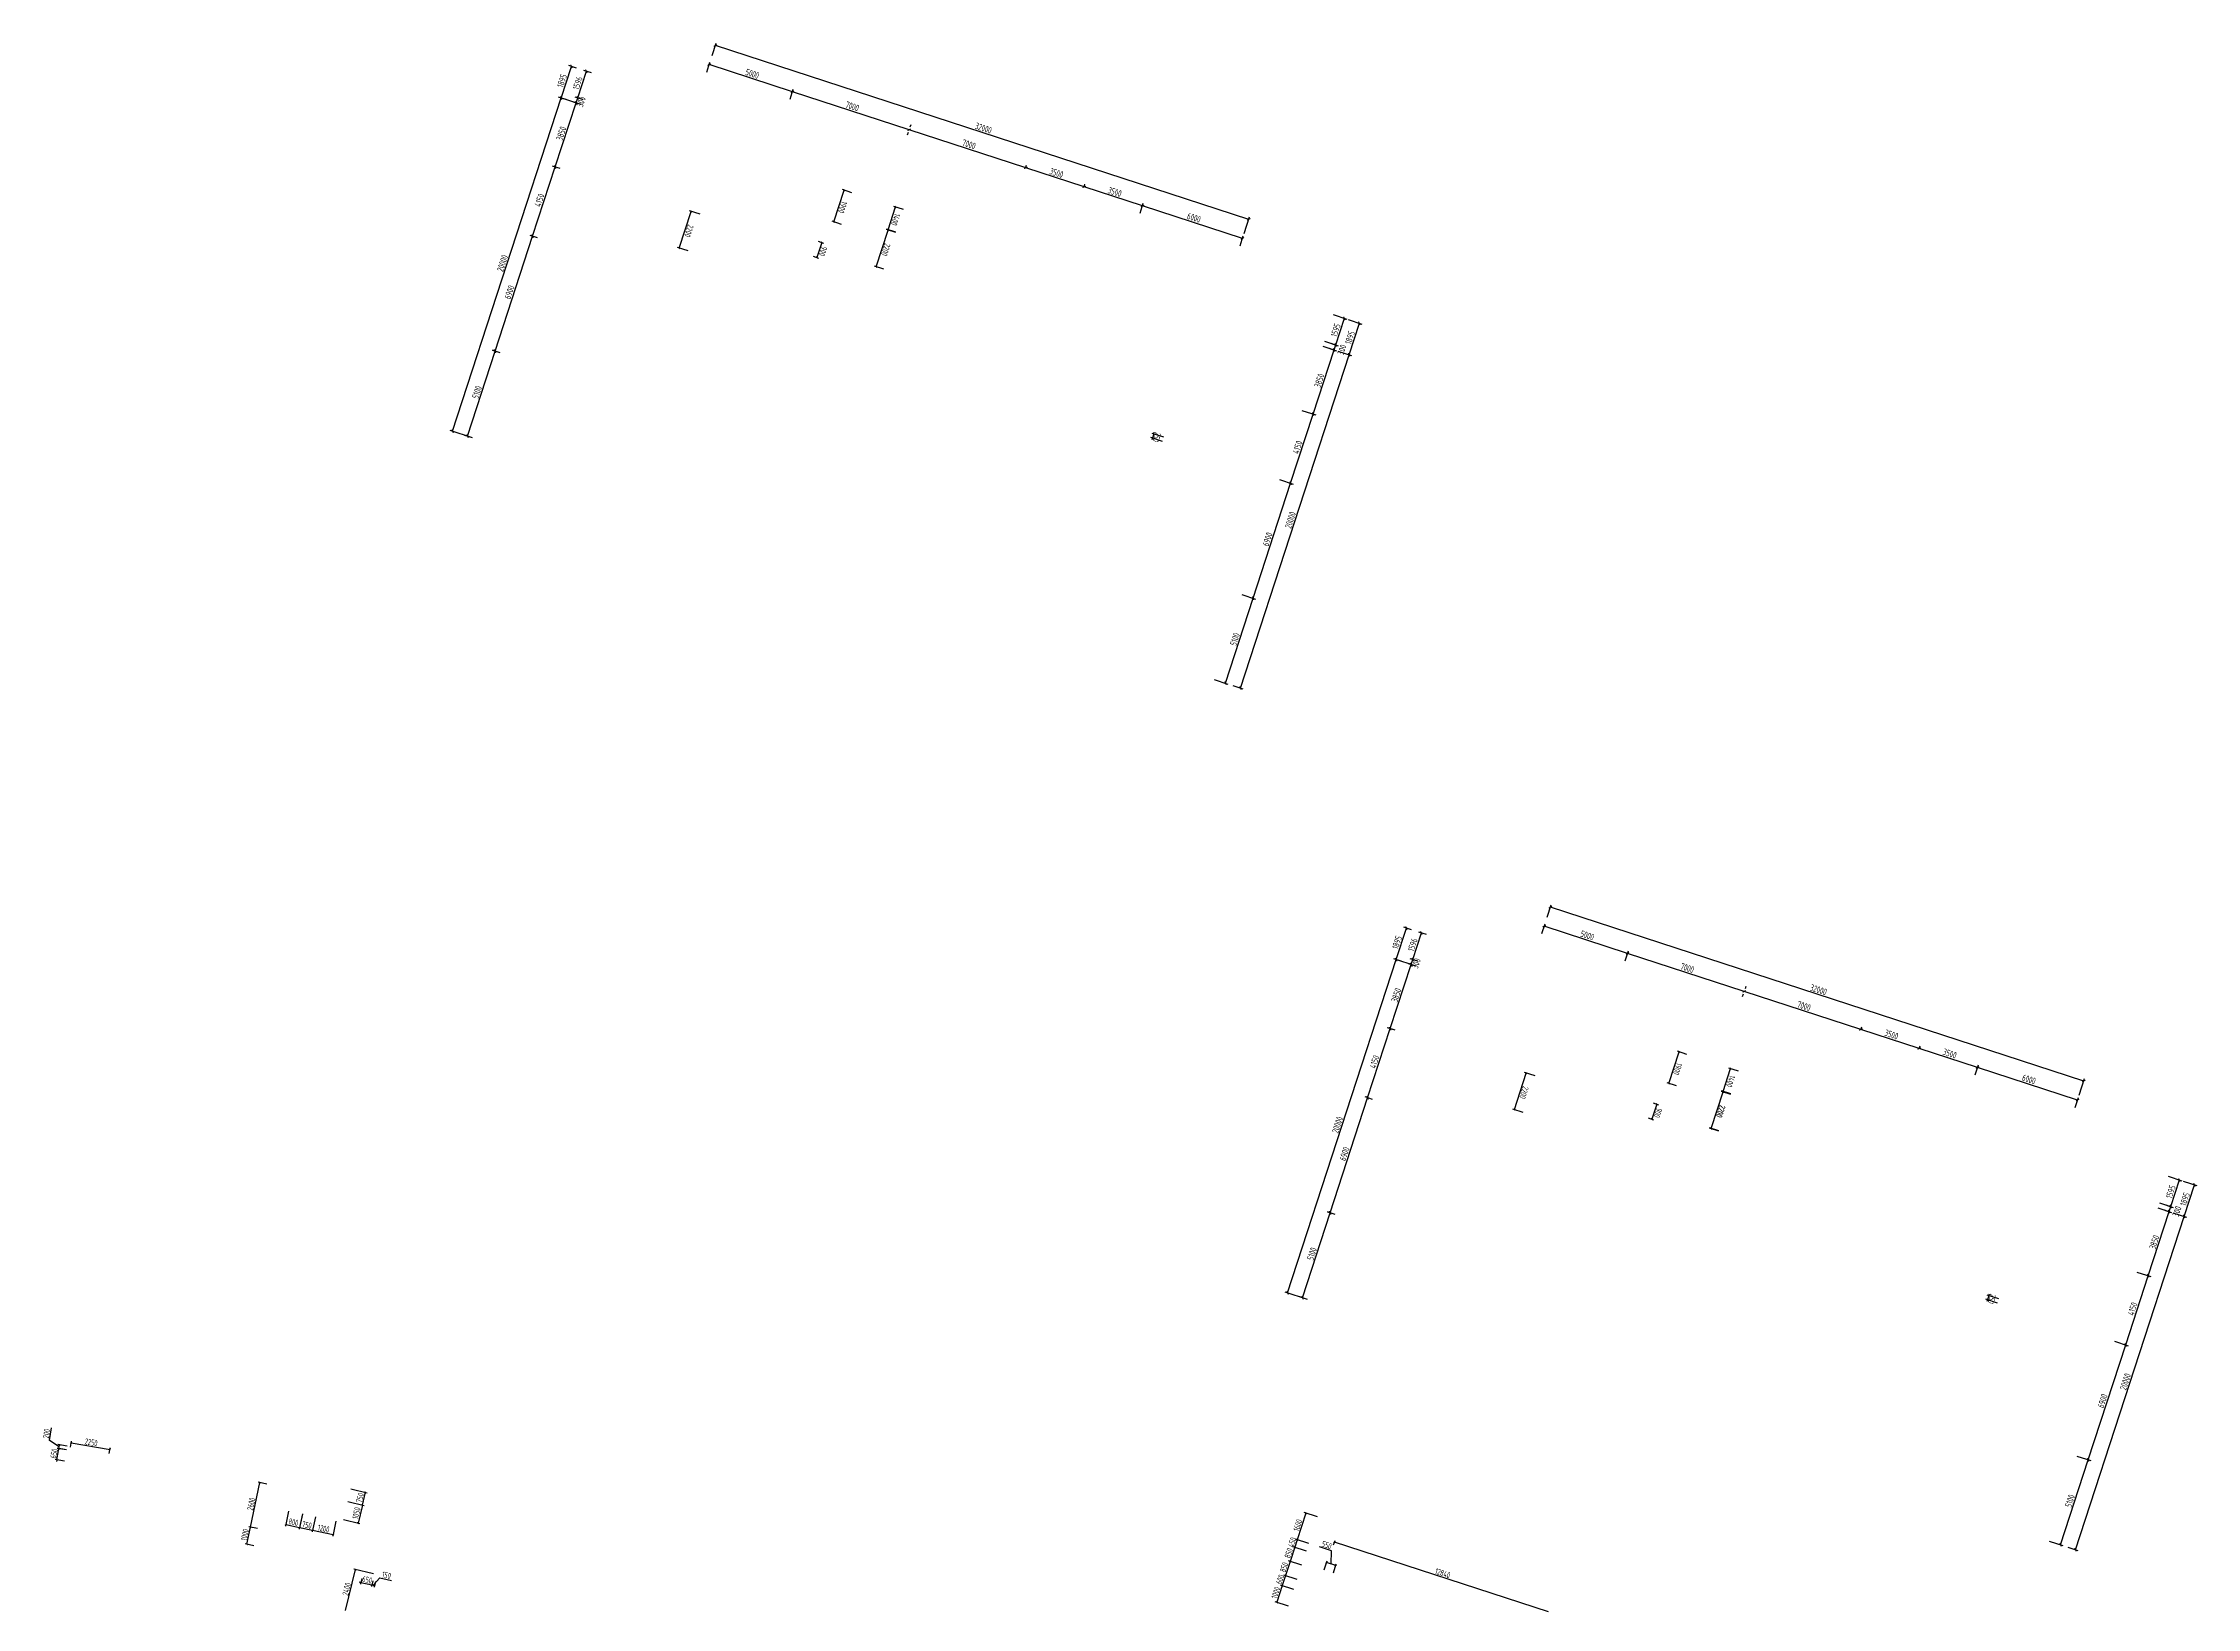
# Model space of a CAD drawing. Header units: millimetres. Extents: x 11639278 to 23698211, y -13072636 to -5537337.
# Drawn here: x 23575347 to 23698211, y -12697508 to -12608227 of the extents above; entities that cross this region are included whole.
import ezdxf

# ---------------------------------------------------------------- set-up
doc = ezdxf.new("R2010")
doc.units = ezdxf.units.MM
doc.header["$LTSCALE"] = 10
doc.layers.add('A2-RI-F1$0$$1$A-DIMS-100', color=1, linetype='Continuous')
doc.layers.add('A2-RI-F1$0$A-DIMS-100', color=1, linetype='Continuous')
doc.styles.add('A2-RI-F1$0$$1$XD2008', font='hzs.shx', dxfattribs={"width": 0.7, "bigfont": 'hztxt.shx'})
doc.styles.add('A2-RI-F1$0$XD2008', font='hzs.shx', dxfattribs={"width": 0.7, "bigfont": 'hztxt.shx'})

# ---------------------------------------------------------------- blocks, each defined once
blk = doc.blocks.new('A2-RI-F1$0$_ArchTick')
at = {"color": 0, "linetype": 'ByBlock', "const_width": 0.4}
blk.add_lwpolyline([(-0.5, -0.5), (0.5, 0.5)], dxfattribs=at)
blk = doc.blocks.new('A2-RI-F1$0$$0$_ArchTick')
at = {"color": 0, "linetype": 'ByBlock', "const_width": 0.4}
blk.add_lwpolyline([(-0.5, -0.5), (0.5, 0.5)], dxfattribs=at)
blk = doc.blocks.new('A2-RI-F1$0$$AUDIT_BAD_BLOCK_RECORD5')
at = {"layer": 'A2-RI-F1$0$$1$A-DIMS-100', "color": 0, "lineweight": -2, "transparency": 16777216}
for p, q in [((11773477, -6308503), (11773601, -6307784)), ((11774033, -6308859), (11773477, -6308503)), ((11773902, -6309601), (11774018, -6308962)), ((11774447, -6309041), (11773916, -6308950)), ((11774447, -6309039), (11773920, -6308944)), ((11774484, -6308825), (11773953, -6308734)), ((11774014, -6308967), (11774051, -6308751)), ((11774018, -6308962), (11774036, -6308863)), ((11774677, -6308878), (11774733, -6308540)), ((11774716, -6308639), (11776936, -6309008)), ((11776896, -6309247), (11776953, -6308909)), ((11774331, -6309679), (11773804, -6309583)), ((11773902, -6309601), (11773885, -6309700)), ((11784948, -6313438), (11785482, -6310899)), ((11785881, -6310983), (11785384, -6310878)), ((11790670, -6311254), (11791604, -6311480)), ((11791331, -6312185), (11791507, -6311456)), ((11787127, -6312523), (11786944, -6313393)), ((11787909, -6312693), (11787726, -6313562)), ((11787910, -6312687), (11787727, -6313557)), ((11790494, -6311984), (11791428, -6312209)), ((11790494, -6311984), (11791428, -6312209)), ((11791331, -6312185), (11791085, -6313207)), ((11845154, -6312643), (11844658, -6314164)), ((11845820, -6312860), (11845059, -6312612)), ((11784748, -6314417), (11784954, -6313439)), ((11785347, -6313522), (11784850, -6313417)), ((11785345, -6313521), (11784856, -6313418)), ((11786965, -6313295), (11787748, -6313459)), ((11787747, -6313464), (11788491, -6313620)), ((11788653, -6312849), (11788471, -6313718)), ((11788653, -6312849), (11788471, -6313718)), ((11788491, -6313620), (11789659, -6313865)), ((11789821, -6313094), (11789639, -6313963)), ((11790248, -6313005), (11791182, -6313230)), ((11785138, -6314500), (11784650, -6314397)), ((11844519, -6314592), (11844255, -6315400)), ((11845184, -6314809), (11844424, -6314561)), ((11845184, -6314809), (11844424, -6314561)), ((11844519, -6314592), (11844488, -6314687)), ((11844658, -6314164), (11844519, -6314592)), ((11845324, -6314381), (11844563, -6314133)), ((11845324, -6314381), (11844563, -6314133)), ((11844658, -6314164), (11844689, -6314069)), ((11846618, -6314792), (11845924, -6314565)), ((11846596, -6315551), (11846618, -6314792)), ((11846734, -6314449), (11846816, -6314198)), ((11858993, -6318272), (11846785, -6314293)), ((11790374, -6318192), (11790936, -6315858)), ((11791969, -6316107), (11790839, -6315835)), ((11791292, -6316371), (11791220, -6316695)), ((11791949, -6316753), (11792325, -6316335)), ((11792325, -6316335), (11792992, -6316483)), ((11843992, -6316209), (11843806, -6316779)), ((11844658, -6316426), (11843897, -6316178)), ((11844658, -6316426), (11843897, -6316178)), ((11844255, -6315400), (11843992, -6316209)), ((11843992, -6316209), (11844023, -6316114)), ((11844921, -6315617), (11844160, -6315369)), ((11844921, -6315617), (11844160, -6315369)), ((11846200, -6315877), (11846365, -6315371)), ((11846857, -6315636), (11846334, -6315466)), ((11846723, -6316047), (11846888, -6315541)), ((11791242, -6316597), (11791144, -6316575)), ((11791242, -6316597), (11791874, -6316737)), ((11791924, -6316511), (11791853, -6316835)), ((11791924, -6316511), (11791853, -6316835)), ((11791874, -6316737), (11791972, -6316758)), ((11791874, -6316737), (11792023, -6316770)), ((11792073, -6316544), (11792002, -6316868)), ((11843806, -6316779), (11843496, -6317730)), ((11844472, -6316996), (11843711, -6316748)), ((11844472, -6316996), (11843711, -6316748)), ((11843806, -6316779), (11843775, -6316874)), ((11844162, -6317947), (11843401, -6317699))]:
    blk.add_line(p, q, dxfattribs=at)
at = {"layer": 'A2-RI-F1$0$A-DIMS-100', "color": 0, "lineweight": -2, "ltscale": 3, "transparency": 16777216}
for p, q in [((11811282, -6229485), (11811514, -6228772)), ((11841892, -6238831), (11811468, -6228914)), ((11802671, -6231906), (11803259, -6230104)), ((11803545, -6230197), (11803117, -6230058)), ((11803615, -6231897), (11804110, -6230380)), ((11804395, -6230474), (11803967, -6230334)), ((11810976, -6230424), (11811161, -6229856)), ((11815868, -6231548), (11811114, -6229999)), ((11815730, -6231973), (11815915, -6231405)), ((11815730, -6231973), (11815915, -6231405)), ((11822524, -6233717), (11815868, -6231548)), ((11796477, -6250922), (11802672, -6231905)), ((11802328, -6235842), (11803522, -6232182)), ((11803808, -6232275), (11802529, -6231859)), ((11802955, -6231998), (11802529, -6231859)), ((11803808, -6232275), (11803380, -6232136)), ((11803805, -6232275), (11803380, -6232136)), ((11803900, -6231991), (11803472, -6231851)), ((11803900, -6231991), (11803473, -6231851)), ((11803522, -6232183), (11803615, -6231897)), ((11822431, -6234003), (11822477, -6233860)), ((11829179, -6235887), (11822524, -6233717)), ((11822617, -6233432), (11822570, -6233575)), ((11801040, -6239787), (11802328, -6235842)), ((11802613, -6235935), (11802185, -6235796)), ((11802613, -6235935), (11802186, -6235796)), ((11832507, -6236971), (11829179, -6235887)), ((11829187, -6235861), (11829225, -6235744)), ((11829187, -6235861), (11829225, -6235744)), ((11832506, -6236972), (11832553, -6236829)), ((11832506, -6236972), (11832553, -6236829)), ((11835834, -6238056), (11832507, -6236971)), ((11835696, -6238481), (11835881, -6237913)), ((11835696, -6238481), (11835881, -6237913)), ((11841539, -6239915), (11835834, -6238056)), ((11841632, -6239630), (11841939, -6238688)), ((11798900, -6246347), (11801041, -6239788)), ((11801326, -6239881), (11800898, -6239741)), ((11801326, -6239881), (11800898, -6239741)), ((11841400, -6240340), (11841585, -6239773)), ((11846708, -6244265), (11847494, -6244521)), ((11846857, -6245991), (11847352, -6244475)), ((11847563, -6244544), (11848349, -6244800)), ((11847619, -6246555), (11848207, -6244754)), ((11797328, -6251199), (11798910, -6246350)), ((11799186, -6246440), (11798758, -6246301)), ((11799188, -6246441), (11798767, -6246304)), ((11845571, -6249937), (11846764, -6246277)), ((11846121, -6246067), (11846907, -6246323)), ((11846214, -6245782), (11847000, -6246038)), ((11846476, -6246183), (11846907, -6246323)), ((11846569, -6245898), (11847000, -6246038)), ((11846764, -6246277), (11846857, -6245991)), ((11846976, -6246346), (11847762, -6246602)), ((11841421, -6265571), (11847619, -6246555)), ((11847331, -6246462), (11847762, -6246602)), ((11844285, -6253883), (11845571, -6249937)), ((11844928, -6249727), (11845714, -6249984)), ((11844928, -6249728), (11845714, -6249984)), ((11797613, -6251292), (11796334, -6250875)), ((11797613, -6251292), (11797185, -6251152)), ((11843642, -6253673), (11844428, -6253929)), ((11843642, -6253673), (11844428, -6253929)), ((11842147, -6260443), (11844285, -6253883)), ((11840566, -6265292), (11842147, -6260443)), ((11841503, -6260233), (11842289, -6260490)), ((11841503, -6260234), (11842289, -6260490)), ((11839923, -6265082), (11840709, -6265339)), ((11840994, -6265432), (11841564, -6265617)), ((11858915, -6278644), (11859147, -6277931)), ((11858915, -6278644), (11859147, -6277931)), ((11858915, -6278644), (11859147, -6277931)), ((11889526, -6287990), (11859101, -6278074)), ((11889526, -6287990), (11859101, -6278074)), ((11889526, -6287990), (11859101, -6278074)), ((11850305, -6281065), (11850892, -6279264)), ((11850305, -6281065), (11850892, -6279264)), ((11850305, -6281065), (11850892, -6279264)), ((11851178, -6279357), (11850750, -6279217)), ((11851178, -6279357), (11850750, -6279217)), ((11851178, -6279357), (11850750, -6279217)), ((11851248, -6281057), (11851743, -6279540)), ((11851248, -6281057), (11851743, -6279540)), ((11851248, -6281057), (11851743, -6279540)), ((11852028, -6279633), (11851600, -6279493)), ((11852028, -6279633), (11851600, -6279493)), ((11852028, -6279633), (11851600, -6279493)), ((11858609, -6279583), (11858794, -6279015)), ((11858609, -6279583), (11858794, -6279015)), ((11858609, -6279583), (11858794, -6279015)), ((11863501, -6280707), (11858748, -6279158)), ((11863501, -6280707), (11858748, -6279158)), ((11863501, -6280707), (11858748, -6279158)), ((11863363, -6281132), (11863548, -6280565)), ((11863363, -6281132), (11863548, -6280565)), ((11863363, -6281132), (11863548, -6280565)), ((11863363, -6281132), (11863548, -6280565)), ((11863363, -6281132), (11863548, -6280565)), ((11863363, -6281132), (11863548, -6280565)), ((11870157, -6282877), (11863501, -6280707)), ((11870157, -6282877), (11863501, -6280707)), ((11870157, -6282877), (11863501, -6280707)), ((11844110, -6300081), (11850305, -6281065)), ((11844110, -6300081), (11850305, -6281065)), ((11844110, -6300081), (11850305, -6281065)), ((11849961, -6285002), (11851156, -6281341)), ((11849961, -6285002), (11851156, -6281341)), ((11849961, -6285002), (11851156, -6281341)), ((11851441, -6281435), (11850162, -6281018)), ((11851441, -6281435), (11850162, -6281018)), ((11851441, -6281435), (11850162, -6281018)), ((11850589, -6281158), (11850162, -6281019)), ((11850589, -6281158), (11850162, -6281019)), ((11850589, -6281158), (11850162, -6281019)), ((11851441, -6281435), (11851013, -6281295)), ((11851439, -6281434), (11851013, -6281295)), ((11851441, -6281435), (11851013, -6281295)), ((11851439, -6281434), (11851013, -6281295)), ((11851441, -6281435), (11851013, -6281295)), ((11851439, -6281434), (11851013, -6281295)), ((11851534, -6281150), (11851105, -6281010)), ((11851534, -6281150), (11851105, -6281010)), ((11851534, -6281150), (11851105, -6281010)), ((11851534, -6281150), (11851106, -6281010)), ((11851534, -6281150), (11851106, -6281010)), ((11851534, -6281150), (11851106, -6281010)), ((11851155, -6281342), (11851248, -6281057)), ((11851155, -6281342), (11851248, -6281057)), ((11851155, -6281342), (11851248, -6281057)), ((11870064, -6283162), (11870110, -6283019)), ((11870064, -6283162), (11870110, -6283019)), ((11870064, -6283162), (11870110, -6283019)), ((11876812, -6285046), (11870157, -6282877)), ((11876812, -6285046), (11870157, -6282877)), ((11876812, -6285046), (11870157, -6282877)), ((11870250, -6282591), (11870203, -6282734)), ((11870250, -6282591), (11870203, -6282734)), ((11870250, -6282591), (11870203, -6282734)), ((11848673, -6288947), (11849961, -6285001)), ((11848673, -6288947), (11849961, -6285001)), ((11848673, -6288947), (11849961, -6285001)), ((11850246, -6285094), (11849818, -6284955)), ((11850246, -6285094), (11849818, -6284955)), ((11850246, -6285094), (11849818, -6284955)), ((11850246, -6285094), (11849819, -6284955)), ((11850246, -6285094), (11849819, -6284955)), ((11850246, -6285094), (11849819, -6284955)), ((11880140, -6286130), (11876812, -6285046)), ((11880140, -6286130), (11876812, -6285046)), ((11880140, -6286130), (11876812, -6285046)), ((11876821, -6285020), (11876859, -6284903)), ((11876821, -6285020), (11876859, -6284903)), ((11876821, -6285020), (11876859, -6284903)), ((11876821, -6285020), (11876859, -6284903)), ((11876821, -6285020), (11876859, -6284903)), ((11876821, -6285020), (11876859, -6284903)), ((11880140, -6286132), (11880186, -6285988)), ((11880140, -6286132), (11880186, -6285988)), ((11880140, -6286132), (11880186, -6285988)), ((11880140, -6286132), (11880186, -6285988)), ((11880140, -6286132), (11880186, -6285988)), ((11880140, -6286132), (11880186, -6285988)), ((11883468, -6287215), (11880140, -6286130)), ((11883468, -6287215), (11880140, -6286130)), ((11883468, -6287215), (11880140, -6286130)), ((11883329, -6287640), (11883514, -6287073)), ((11883329, -6287640), (11883514, -6287073)), ((11883329, -6287640), (11883514, -6287073)), ((11883329, -6287640), (11883514, -6287073)), ((11883329, -6287640), (11883514, -6287073)), ((11883329, -6287640), (11883514, -6287073)), ((11889172, -6289074), (11883468, -6287215)), ((11889172, -6289074), (11883468, -6287215)), ((11889172, -6289074), (11883468, -6287215)), ((11889265, -6288789), (11889572, -6287848)), ((11889265, -6288789), (11889572, -6287848)), ((11889265, -6288789), (11889572, -6287848)), ((11846534, -6295506), (11848674, -6288947)), ((11846534, -6295506), (11848674, -6288947)), ((11846534, -6295506), (11848674, -6288947)), ((11848959, -6289040), (11848531, -6288900)), ((11848959, -6289040), (11848531, -6288900)), ((11848959, -6289040), (11848531, -6288900)), ((11848959, -6289040), (11848531, -6288900)), ((11848959, -6289040), (11848531, -6288900)), ((11848959, -6289040), (11848531, -6288900)), ((11889034, -6289500), (11889219, -6288932)), ((11889034, -6289500), (11889219, -6288932)), ((11889034, -6289500), (11889219, -6288932)), ((11894341, -6293424), (11895127, -6293681)), ((11894341, -6293424), (11895127, -6293681)), ((11894341, -6293424), (11895127, -6293681)), ((11894491, -6295151), (11894985, -6293634)), ((11894491, -6295151), (11894985, -6293634)), ((11894491, -6295151), (11894985, -6293634)), ((11895196, -6293703), (11895982, -6293959)), ((11895196, -6293703), (11895982, -6293959)), ((11895196, -6293703), (11895982, -6293959)), ((11895253, -6295715), (11895840, -6293913)), ((11895253, -6295715), (11895840, -6293913)), ((11895253, -6295715), (11895840, -6293913)), ((11844961, -6300358), (11846543, -6295509)), ((11844961, -6300358), (11846543, -6295509)), ((11844961, -6300358), (11846543, -6295509)), ((11846819, -6295600), (11846391, -6295460)), ((11846819, -6295600), (11846391, -6295460)), ((11846819, -6295600), (11846391, -6295460)), ((11846821, -6295600), (11846400, -6295463)), ((11846821, -6295600), (11846400, -6295463)), ((11846821, -6295600), (11846400, -6295463)), ((11893204, -6299097), (11894398, -6295436)), ((11893204, -6299097), (11894398, -6295436)), ((11893204, -6299097), (11894398, -6295436)), ((11893754, -6295226), (11894540, -6295482)), ((11893754, -6295226), (11894540, -6295482)), ((11893754, -6295226), (11894540, -6295482)), ((11893847, -6294941), (11894633, -6295197)), ((11893847, -6294941), (11894633, -6295197)), ((11893847, -6294941), (11894633, -6295197)), ((11894109, -6295342), (11894540, -6295482)), ((11894109, -6295342), (11894540, -6295482)), ((11894109, -6295342), (11894540, -6295482)), ((11894202, -6295057), (11894633, -6295197)), ((11894202, -6295057), (11894633, -6295197)), ((11894202, -6295057), (11894633, -6295197)), ((11894398, -6295436), (11894491, -6295151)), ((11894398, -6295436), (11894491, -6295151)), ((11894398, -6295436), (11894491, -6295151)), ((11894609, -6295505), (11895395, -6295761)), ((11894609, -6295505), (11895395, -6295761)), ((11894609, -6295505), (11895395, -6295761)), ((11889055, -6314730), (11895252, -6295715)), ((11889055, -6314730), (11895252, -6295715)), ((11889055, -6314730), (11895252, -6295715)), ((11894964, -6295621), (11895395, -6295761)), ((11894964, -6295621), (11895395, -6295761)), ((11894964, -6295621), (11895395, -6295761)), ((11891918, -6303042), (11893204, -6299096)), ((11891918, -6303042), (11893204, -6299096)), ((11891918, -6303042), (11893204, -6299096)), ((11892561, -6298887), (11893347, -6299143)), ((11892561, -6298887), (11893347, -6299143)), ((11892561, -6298887), (11893347, -6299143)), ((11892561, -6298887), (11893347, -6299143)), ((11892561, -6298887), (11893347, -6299143)), ((11892561, -6298887), (11893347, -6299143)), ((11845246, -6300451), (11843967, -6300034)), ((11845246, -6300451), (11843967, -6300034)), ((11845246, -6300451), (11843967, -6300034)), ((11845246, -6300451), (11844818, -6300311)), ((11845246, -6300451), (11844818, -6300311)), ((11845246, -6300451), (11844818, -6300311)), ((11891275, -6302832), (11892061, -6303089)), ((11891275, -6302832), (11892061, -6303089)), ((11891275, -6302832), (11892061, -6303089)), ((11891275, -6302832), (11892061, -6303089)), ((11891275, -6302832), (11892061, -6303089)), ((11891275, -6302832), (11892061, -6303089)), ((11889780, -6309603), (11891918, -6303042)), ((11889780, -6309603), (11891918, -6303042)), ((11889780, -6309603), (11891918, -6303042)), ((11888200, -6314451), (11889780, -6309602)), ((11888200, -6314451), (11889780, -6309602)), ((11888200, -6314451), (11889780, -6309602)), ((11889136, -6309393), (11889923, -6309649)), ((11889136, -6309393), (11889923, -6309649)), ((11889136, -6309393), (11889923, -6309649)), ((11889137, -6309393), (11889923, -6309649)), ((11889137, -6309393), (11889923, -6309649)), ((11889137, -6309393), (11889923, -6309649)), ((11887556, -6314242), (11888342, -6314498)), ((11887556, -6314242), (11888342, -6314498)), ((11887556, -6314242), (11888342, -6314498)), ((11888627, -6314591), (11889197, -6314777)), ((11888627, -6314591), (11889197, -6314777)), ((11888627, -6314591), (11889197, -6314777))]:
    blk.add_line(p, q, dxfattribs=at)
at = {"layer": 'A2-RI-F1$0$A-DIMS-100', "color": 0, "lineweight": -2, "transparency": 16777216}
for p, q in [((11818219, -6238971), (11818807, -6237164)), ((11819250, -6237309), (11818712, -6237133)), ((11809411, -6240465), (11810093, -6238373)), ((11810592, -6238536), (11809998, -6238342)), ((11818661, -6239115), (11818124, -6238940)), ((11821325, -6239422), (11821749, -6238123)), ((11822191, -6238267), (11821654, -6238092)), ((11817537, -6240152), (11817258, -6241007)), ((11817325, -6240082), (11817632, -6240183)), ((11820637, -6241532), (11821319, -6239441)), ((11821762, -6239585), (11821224, -6239410)), ((11821768, -6239566), (11821230, -6239391)), ((11809911, -6240628), (11809316, -6240434)), ((11817046, -6240938), (11817353, -6241038)), ((11821080, -6241677), (11820542, -6241501)), ((11836974, -6251500), (11836304, -6251282)), ((11836399, -6251313), (11836369, -6251408)), ((11837052, -6251262), (11836382, -6251044)), ((11836477, -6251075), (11836399, -6251313)), ((11836477, -6251075), (11836508, -6250980)), ((11865852, -6288130), (11866441, -6286324)), ((11865852, -6288130), (11866441, -6286324)), ((11865852, -6288130), (11866441, -6286324)), ((11866883, -6286468), (11866346, -6286293)), ((11866883, -6286468), (11866346, -6286293)), ((11866883, -6286468), (11866346, -6286293)), ((11857045, -6289624), (11857726, -6287533)), ((11857045, -6289624), (11857726, -6287533)), ((11858226, -6287695), (11857631, -6287502)), ((11858226, -6287695), (11857631, -6287502)), ((11866295, -6288274), (11865757, -6288099)), ((11866295, -6288274), (11865757, -6288099)), ((11866295, -6288274), (11865757, -6288099)), ((11868959, -6288581), (11869382, -6287282)), ((11868959, -6288581), (11869382, -6287282)), ((11869825, -6287427), (11869287, -6287251)), ((11869825, -6287427), (11869287, -6287251)), ((11865170, -6289311), (11864891, -6290167)), ((11865170, -6289311), (11864891, -6290167)), ((11864958, -6289242), (11865265, -6289342)), ((11864958, -6289242), (11865265, -6289342)), ((11868266, -6290705), (11868948, -6288613)), ((11868271, -6290692), (11868952, -6288600)), ((11868271, -6290692), (11868952, -6288600)), ((11869391, -6288758), (11868853, -6288582)), ((11869395, -6288744), (11868857, -6288569)), ((11869395, -6288744), (11868857, -6288569)), ((11869401, -6288725), (11868863, -6288550)), ((11869401, -6288725), (11868863, -6288550)), ((11857544, -6289787), (11856950, -6289593)), ((11857544, -6289787), (11856950, -6289593)), ((11864679, -6290097), (11864986, -6290198)), ((11864679, -6290097), (11864986, -6290198)), ((11868709, -6290849), (11868171, -6290674)), ((11868713, -6290836), (11868176, -6290661)), ((11868713, -6290836), (11868176, -6290661)), ((11884607, -6300659), (11883938, -6300441)), ((11884607, -6300659), (11883938, -6300441)), ((11884607, -6300659), (11883938, -6300441)), ((11884033, -6300472), (11884002, -6300567)), ((11884033, -6300472), (11884002, -6300567)), ((11884033, -6300472), (11884002, -6300567)), ((11884685, -6300421), (11884015, -6300203)), ((11884685, -6300421), (11884015, -6300203)), ((11884685, -6300421), (11884015, -6300203)), ((11884110, -6300234), (11884033, -6300472)), ((11884110, -6300234), (11884033, -6300472)), ((11884110, -6300234), (11884033, -6300472)), ((11884110, -6300234), (11884141, -6300139)), ((11884110, -6300234), (11884141, -6300139)), ((11884110, -6300234), (11884141, -6300139))]:
    blk.add_line(p, q, dxfattribs=at)
at = {"layer": 'Defpoints', "color": 0, "ltscale": 3, "transparency": 16777216}
for p in [(11811468, -6228914), (11803259, -6230104), (11803830, -6230290), (11804110, -6230380), (11811114, -6229999), (11811189, -6229770), (11804680, -6230567), (11810883, -6230709), (11815868, -6231548), (11802672, -6231905), (11803241, -6232092), (11803522, -6232182), (11803615, -6231897), (11804091, -6232368), (11804093, -6232368), (11804093, -6232368), (11804186, -6232084), (11804186, -6232084), (11815637, -6232258), (11815637, -6232258), (11822524, -6233717), (11822524, -6233717), (11822524, -6233717), (11802328, -6235842), (11802898, -6236028), (11802898, -6236028), (11829094, -6236146), (11829094, -6236146), (11829179, -6235887), (11832413, -6237258), (11832413, -6237258), (11832507, -6236971), (11835603, -6238766), (11835603, -6238766), (11835834, -6238056), (11801041, -6239788), (11801611, -6239974), (11801611, -6239974), (11841539, -6239915), (11841307, -6240626), (11846423, -6244172), (11847278, -6244451), (11847352, -6244475), (11848207, -6244754), (11798910, -6246350), (11845836, -6245974), (11845929, -6245689), (11846191, -6246090), (11846284, -6245805), (11846691, -6246253), (11846764, -6246277), (11846857, -6245991), (11847046, -6246369), (11799471, -6246533), (11799473, -6246534), (11847619, -6246555), (11844642, -6249634), (11844642, -6249635), (11845571, -6249937), (11797898, -6251385), (11797898, -6251385), (11843356, -6253580), (11843356, -6253580), (11844285, -6253883), (11841218, -6260140), (11841218, -6260141), (11842147, -6260443), (11839638, -6264989), (11840709, -6265339), (11859101, -6278074), (11859101, -6278074), (11859101, -6278074), (11850892, -6279264), (11850892, -6279264), (11850892, -6279264), (11851463, -6279450), (11851463, -6279450), (11851463, -6279450), (11851743, -6279540), (11851743, -6279540), (11851743, -6279540), (11858748, -6279158), (11858748, -6279158), (11858748, -6279158), (11858822, -6278929), (11858822, -6278929), (11858822, -6278929), (11852314, -6279726), (11852314, -6279726), (11852314, -6279726), (11858516, -6279868), (11858516, -6279868), (11858516, -6279868), (11863501, -6280707), (11863501, -6280707), (11863501, -6280707), (11850305, -6281065), (11850305, -6281065), (11850305, -6281065), (11850874, -6281251), (11850874, -6281251), (11850874, -6281251), (11851156, -6281341), (11851156, -6281341), (11851156, -6281341), (11851248, -6281057), (11851248, -6281057), (11851248, -6281057), (11851724, -6281527), (11851724, -6281527), (11851724, -6281527), (11851726, -6281528), (11851726, -6281528), (11851726, -6281528), (11851726, -6281528), (11851726, -6281528), (11851726, -6281528), (11851819, -6281243), (11851819, -6281243), (11851819, -6281243), (11851819, -6281243), (11851819, -6281243), (11851819, -6281243), (11863270, -6281418), (11863270, -6281418), (11863270, -6281418), (11863270, -6281418), (11863270, -6281418), (11863270, -6281418), (11870157, -6282877), (11870157, -6282877), (11870157, -6282877), (11870157, -6282877), (11870157, -6282877), (11870157, -6282877), (11870157, -6282877), (11870157, -6282877), (11870157, -6282877), (11849961, -6285001), (11849961, -6285001), (11849961, -6285001), (11850531, -6285187), (11850531, -6285187), (11850531, -6285187), (11850531, -6285187), (11850531, -6285187), (11850531, -6285187), (11876728, -6285305), (11876728, -6285305), (11876728, -6285305), (11876728, -6285305), (11876728, -6285305), (11876728, -6285305), (11876812, -6285046), (11876812, -6285046), (11876812, -6285046), (11880047, -6286417), (11880047, -6286417), (11880047, -6286417), (11880047, -6286417), (11880047, -6286417), (11880047, -6286417), (11880140, -6286130), (11880140, -6286130), (11880140, -6286130), (11883236, -6287925), (11883236, -6287925), (11883236, -6287925), (11883236, -6287925), (11883236, -6287925), (11883236, -6287925), (11883468, -6287215), (11883468, -6287215), (11883468, -6287215), (11848674, -6288947), (11848674, -6288947), (11848674, -6288947), (11849244, -6289133), (11849244, -6289133), (11849244, -6289133), (11849244, -6289133), (11849244, -6289133), (11849244, -6289133), (11889172, -6289074), (11889172, -6289074), (11889172, -6289074), (11888941, -6289785), (11888941, -6289785), (11888941, -6289785), (11894056, -6293332), (11894056, -6293332), (11894056, -6293332), (11894911, -6293610), (11894911, -6293610), (11894911, -6293610), (11894985, -6293634), (11894985, -6293634), (11894985, -6293634), (11895840, -6293913), (11895840, -6293913), (11895840, -6293913), (11846543, -6295509), (11846543, -6295509), (11846543, -6295509), (11893469, -6295133), (11893469, -6295133), (11893469, -6295133), (11893562, -6294848), (11893562, -6294848), (11893562, -6294848), (11893824, -6295249), (11893824, -6295249), (11893824, -6295249), (11893917, -6294964), (11893917, -6294964), (11893917, -6294964), (11894324, -6295412), (11894324, -6295412), (11894324, -6295412), (11894398, -6295436), (11894398, -6295436), (11894398, -6295436), (11894491, -6295151), (11894491, -6295151), (11894491, -6295151), (11894679, -6295528), (11894679, -6295528), (11894679, -6295528), (11847105, -6295693), (11847105, -6295693), (11847105, -6295693), (11847106, -6295693), (11847106, -6295693), (11847106, -6295693), (11895252, -6295715), (11895252, -6295715), (11895252, -6295715), (11892276, -6298794), (11892276, -6298794), (11892276, -6298794), (11892276, -6298794), (11892276, -6298794), (11892276, -6298794), (11893204, -6299096), (11893204, -6299096), (11893204, -6299096), (11845531, -6300544), (11845531, -6300544), (11845531, -6300544), (11845531, -6300544), (11845531, -6300544), (11845531, -6300544), (11890990, -6302739), (11890990, -6302739), (11890990, -6302739), (11890990, -6302740), (11890990, -6302740), (11890990, -6302740), (11891918, -6303042), (11891918, -6303042), (11891918, -6303042), (11888851, -6309300), (11888851, -6309300), (11888851, -6309300), (11888851, -6309300), (11888851, -6309300), (11888851, -6309300), (11889780, -6309602), (11889780, -6309602), (11889780, -6309602), (11887271, -6314149), (11887271, -6314149), (11887271, -6314149), (11888342, -6314498), (11888342, -6314498), (11888342, -6314498)]:
    blk.add_point(p, dxfattribs=at)
at = {"layer": 'Defpoints', "color": 0, "transparency": 16777216}
for p in [(11818807, -6237164), (11819440, -6237371), (11810093, -6238373), (11810783, -6238598), (11821749, -6238123), (11822382, -6238329), (11817135, -6240020), (11818851, -6239177), (11821319, -6239441), (11821952, -6239647), (11821958, -6239628), (11810101, -6240690), (11816856, -6240876), (11817258, -6241007), (11821270, -6241739), (11836399, -6251313), (11837242, -6251324), (11837164, -6251562), (11866441, -6286324), (11866441, -6286324), (11866441, -6286324), (11867073, -6286530), (11867073, -6286530), (11867073, -6286530), (11857726, -6287533), (11857726, -6287533), (11858416, -6287757), (11858416, -6287757), (11869382, -6287282), (11869382, -6287282), (11870015, -6287489), (11870015, -6287489), (11864768, -6289180), (11864768, -6289180), (11866485, -6288336), (11866485, -6288336), (11866485, -6288336), (11868948, -6288613), (11868952, -6288600), (11868952, -6288600), (11869581, -6288820), (11869585, -6288806), (11869585, -6288806), (11869591, -6288787), (11869591, -6288787), (11857734, -6289849), (11857734, -6289849), (11864489, -6290035), (11864489, -6290035), (11864891, -6290167), (11864891, -6290167), (11868899, -6290911), (11868903, -6290898), (11868903, -6290898), (11884033, -6300472), (11884033, -6300472), (11884033, -6300472), (11884875, -6300483), (11884875, -6300483), (11884875, -6300483), (11884798, -6300721), (11884798, -6300721), (11884798, -6300721), (11790118, -6305528), (11774018, -6308962), (11774051, -6308751), (11774644, -6309075), (11774644, -6309075), (11774644, -6309075), (11774681, -6308859), (11776936, -6309008), (11774528, -6309715), (11776864, -6309444), (11785482, -6310899), (11786077, -6311024), (11790475, -6311208), (11791507, -6311456), (11787168, -6312327), (11787950, -6312497), (11787951, -6312492), (11788694, -6312653), (11788694, -6312653), (11790300, -6311937), (11790300, -6311937), (11784954, -6313439), (11785540, -6313562), (11785543, -6313563), (11787748, -6313459), (11788491, -6313620), (11789659, -6313865), (11789862, -6312898), (11790054, -6312958), (11791085, -6313207), (11846010, -6312922), (11785334, -6314541), (11844519, -6314592), (11844658, -6314164), (11845375, -6314871), (11845375, -6314871), (11845514, -6314443), (11845514, -6314443), (11846672, -6314639), (11846785, -6314293), (11790936, -6315858), (11791335, -6316176), (11791967, -6316316), (11791967, -6316316), (11792116, -6316349), (11792163, -6316154), (11843992, -6316209), (11844255, -6315400), (11845111, -6315679), (11845111, -6315679), (11846138, -6316067), (11846334, -6315466), (11846661, -6316237), (11791874, -6316737), (11792023, -6316770), (11843806, -6316779), (11844662, -6317058), (11844662, -6317058), (11844848, -6316487), (11844848, -6316487), (11846414, -6316995), (11846414, -6316998), (11843496, -6317730), (11844352, -6318009)]:
    blk.add_point(p, dxfattribs=at)
at = {"layer": 'A2-RI-F1$0$$1$A-DIMS-100', "color": 0, "lineweight": -2, "transparency": 16777216, "xscale": 100, "yscale": 100, "zscale": 100}
for p, rotation in [((11774014, -6308967), 260.2626657488754), ((11774018, -6308962), 259.739499916916), ((11774051, -6308751), 80.26266574887535), ((11774716, -6308639), 170.5511727453971), ((11776936, -6309008), 350.5511727453971), ((11773902, -6309601), 79.73949991691603), ((11785482, -6310899), 78.12739014078076), ((11791507, -6311456), 76.44866352069353), ((11791331, -6312185), 76.44866352085589), ((11791331, -6312185), 256.4486635206936), ((11845154, -6312643), 71.94704049315078), ((11784948, -6313438), 258.1273901407807), ((11784954, -6313439), 78.09229183262651), ((11786965, -6313295), 168.1560034550879), ((11787747, -6313464), 168.1560034550407), ((11787748, -6313459), 348.1560034550879), ((11788491, -6313620), 348.1560034550408), ((11788491, -6313620), 168.1560034550471), ((11789659, -6313865), 348.1560034550471), ((11791085, -6313207), 256.4486635208559), ((11784748, -6314417), 258.0922918326265), ((11844519, -6314592), 71.947040493489), ((11844519, -6314592), 71.94704049345135), ((11844658, -6314164), 251.9470404934514), ((11844658, -6314164), 251.9470404931508), ((11846785, -6314293), 161.9467479738338), ((11790936, -6315858), 76.44866309353561), ((11843992, -6316209), 251.947040493401), ((11843992, -6316209), 251.947040493489), ((11844255, -6315400), 71.947040493489), ((11844255, -6315400), 251.947040493489), ((11846334, -6315466), 161.9473503680064), ((11846857, -6315636), 341.9473503680064), ((11791242, -6316597), 347.5246565948707), ((11791874, -6316737), 167.5246565948707), ((11791874, -6316737), 167.5246565948673), ((11792023, -6316770), 347.5246565948672), ((11843496, -6317730), 251.9470404932998), ((11843806, -6316779), 71.94704049340098), ((11843806, -6316779), 71.94704049329978)]:
    blk.add_blockref('A2-RI-F1$0$$0$_ArchTick', p, dxfattribs=dict(at, rotation=rotation))
at = {"layer": 'A2-RI-F1$0$A-DIMS-100', "color": 0, "lineweight": -2, "ltscale": 3, "transparency": 16777216, "xscale": 150, "yscale": 150, "zscale": 150}
for p, rotation in [((11811468, -6228914), 161.9470404794633), ((11803259, -6230104), 71.92996594073144), ((11804110, -6230380), 71.92996594073144), ((11811114, -6229999), 161.9470404794633), ((11815868, -6231548), 161.9470404794633), ((11815868, -6231548), 341.9470404794633), ((11802672, -6231905), 71.95591877173811), ((11802671, -6231906), 251.9299659407314), ((11803522, -6232182), 71.92996594073144), ((11803522, -6232183), 251.9299659407314), ((11803615, -6231897), 251.9299659407314), ((11803615, -6231897), 71.92996594073144), ((11822524, -6233717), 161.9470404794633), ((11822524, -6233717), 341.9470404794633), ((11802328, -6235842), 71.92996594073144), ((11802328, -6235842), 251.9299659407314), ((11829179, -6235887), 161.9470404794633), ((11829179, -6235887), 341.9470404794633), ((11832507, -6236971), 161.9470404794633), ((11832507, -6236971), 341.9470404794633), ((11835834, -6238056), 161.9470404794633), ((11835834, -6238056), 341.9470404794633), ((11841892, -6238831), 341.9470404794633), ((11801041, -6239788), 71.92996594073144), ((11801040, -6239787), 251.9299659407314), ((11841539, -6239915), 341.9470404794633), ((11847352, -6244475), 71.9470405301972), ((11848207, -6244754), 71.9470405301972), ((11798900, -6246347), 251.9299659407314), ((11798910, -6246350), 71.92996594073144), ((11846764, -6246277), 71.9470405301972), ((11846764, -6246277), 251.9470405301972), ((11846857, -6245991), 251.9470405301972), ((11846857, -6245991), 71.9470405301972), ((11847619, -6246555), 71.9470405301972), ((11847619, -6246555), 251.9470405301972), ((11845571, -6249937), 71.9470405301972), ((11845571, -6249937), 251.9470405301972), ((11796477, -6250922), 251.9559187717381), ((11797328, -6251199), 251.9299659407314), ((11844285, -6253883), 71.9470405301972), ((11844285, -6253883), 251.9470405301972), ((11842147, -6260443), 251.9470405301972), ((11842147, -6260443), 71.9470405301972), ((11840566, -6265292), 251.9470405301972), ((11841421, -6265571), 251.9470405301972), ((11859101, -6278074), 161.9470404794633), ((11859101, -6278074), 161.9470404794633), ((11859101, -6278074), 161.9470404794633), ((11850892, -6279264), 71.92996594073144), ((11850892, -6279264), 71.92996594073144), ((11850892, -6279264), 71.92996594073144), ((11851743, -6279540), 71.92996594073144), ((11851743, -6279540), 71.92996594073144), ((11851743, -6279540), 71.92996594073144), ((11858748, -6279158), 161.9470404794633), ((11858748, -6279158), 161.9470404794633), ((11858748, -6279158), 161.9470404794633), ((11863501, -6280707), 161.9470404794633), ((11863501, -6280707), 341.9470404794633), ((11863501, -6280707), 161.9470404794633), ((11863501, -6280707), 341.9470404794633), ((11863501, -6280707), 161.9470404794633), ((11863501, -6280707), 341.9470404794633), ((11850305, -6281065), 71.95591877174992), ((11850305, -6281065), 71.9559187719406), ((11850305, -6281065), 71.9559187719406), ((11850305, -6281065), 251.9299659407314), ((11850305, -6281065), 251.9299659407314), ((11850305, -6281065), 251.9299659407314), ((11851156, -6281341), 71.92996594073144), ((11851156, -6281341), 71.92996594073144), ((11851156, -6281341), 71.92996594073144), ((11851155, -6281342), 251.9299659407314), ((11851155, -6281342), 251.9299659407314), ((11851155, -6281342), 251.9299659407314), ((11851248, -6281057), 251.9299659407314), ((11851248, -6281057), 71.92996594073144), ((11851248, -6281057), 251.9299659407314), ((11851248, -6281057), 71.92996594073144), ((11851248, -6281057), 251.9299659407314), ((11851248, -6281057), 71.92996594073144), ((11870157, -6282877), 161.9470404794633), ((11870157, -6282877), 341.9470404794633), ((11870157, -6282877), 161.9470404794633), ((11870157, -6282877), 341.9470404794633), ((11870157, -6282877), 161.9470404794633), ((11870157, -6282877), 341.9470404794633), ((11849961, -6285001), 71.92996594073144), ((11849961, -6285001), 71.92996594073144), ((11849961, -6285001), 71.92996594073144), ((11849961, -6285002), 251.9299659407314), ((11849961, -6285002), 251.9299659407314), ((11849961, -6285002), 251.9299659407314), ((11876812, -6285046), 161.9470404794633), ((11876812, -6285046), 341.9470404794633), ((11876812, -6285046), 161.9470404794633), ((11876812, -6285046), 341.9470404794633), ((11876812, -6285046), 161.9470404794633), ((11876812, -6285046), 341.9470404794633), ((11880140, -6286130), 161.9470404794633), ((11880140, -6286130), 341.9470404794633), ((11880140, -6286130), 161.9470404794633), ((11880140, -6286130), 341.9470404794633), ((11880140, -6286130), 161.9470404794633), ((11880140, -6286130), 341.9470404794633), ((11883468, -6287215), 161.9470404794633), ((11883468, -6287215), 341.9470404794633), ((11883468, -6287215), 161.9470404794633), ((11883468, -6287215), 341.9470404794633), ((11883468, -6287215), 161.9470404794633), ((11883468, -6287215), 341.9470404794633), ((11889526, -6287990), 341.9470404794633), ((11889526, -6287990), 341.9470404794633), ((11889526, -6287990), 341.9470404794633), ((11848673, -6288947), 251.9299659407314), ((11848673, -6288947), 251.9299659407314), ((11848673, -6288947), 251.9299659407314), ((11848674, -6288947), 71.92996594073144), ((11848674, -6288947), 71.92996594073144), ((11848674, -6288947), 71.92996594073144), ((11889172, -6289074), 341.9470404794633), ((11889172, -6289074), 341.9470404794633), ((11889172, -6289074), 341.9470404794633), ((11894985, -6293634), 71.9470405301972), ((11894985, -6293634), 71.9470405301972), ((11894985, -6293634), 71.9470405301972), ((11895840, -6293913), 71.9470405301972), ((11895840, -6293913), 71.9470405301972), ((11895840, -6293913), 71.9470405301972), ((11846534, -6295506), 251.9299659407314), ((11846534, -6295506), 251.9299659407314), ((11846534, -6295506), 251.9299659407314), ((11846543, -6295509), 71.92996594073144), ((11846543, -6295509), 71.92996594073144), ((11846543, -6295509), 71.92996594073144), ((11894398, -6295436), 71.9470405301972), ((11894398, -6295436), 251.9470405301972), ((11894398, -6295436), 71.9470405301972), ((11894398, -6295436), 251.9470405301972), ((11894398, -6295436), 71.9470405301972), ((11894398, -6295436), 251.9470405301972), ((11894491, -6295151), 251.9470405301972), ((11894491, -6295151), 71.9470405301972), ((11894491, -6295151), 251.9470405301972), ((11894491, -6295151), 71.9470405301972), ((11894491, -6295151), 251.9470405301972), ((11894491, -6295151), 71.9470405301972), ((11895252, -6295715), 71.9470405301972), ((11895253, -6295715), 251.9470405301972), ((11895252, -6295715), 71.9470405301972), ((11895253, -6295715), 251.9470405301972), ((11895252, -6295715), 71.9470405301972), ((11895253, -6295715), 251.9470405301972), ((11893204, -6299096), 71.9470405301972), ((11893204, -6299097), 251.9470405301972), ((11893204, -6299096), 71.9470405301972), ((11893204, -6299097), 251.9470405301972), ((11893204, -6299096), 71.9470405301972), ((11893204, -6299097), 251.9470405301972), ((11844110, -6300081), 251.9559187717499), ((11844110, -6300081), 251.9559187719406), ((11844110, -6300081), 251.9559187719406), ((11844961, -6300358), 251.9299659407314), ((11844961, -6300358), 251.9299659407314), ((11844961, -6300358), 251.9299659407314), ((11891918, -6303042), 71.9470405301972), ((11891918, -6303042), 251.9470405301972), ((11891918, -6303042), 71.9470405301972), ((11891918, -6303042), 251.9470405301972), ((11891918, -6303042), 71.9470405301972), ((11891918, -6303042), 251.9470405301972), ((11889780, -6309603), 251.9470405301972), ((11889780, -6309602), 71.9470405301972), ((11889780, -6309603), 251.9470405301972), ((11889780, -6309602), 71.9470405301972), ((11889780, -6309603), 251.9470405301972), ((11889780, -6309602), 71.9470405301972), ((11888200, -6314451), 251.9470405301972), ((11888200, -6314451), 251.9470405301972), ((11888200, -6314451), 251.9470405301972), ((11889055, -6314730), 251.9470405301972), ((11889055, -6314730), 251.9470405301972), ((11889055, -6314730), 251.9470405301972)]:
    blk.add_blockref('A2-RI-F1$0$_ArchTick', p, dxfattribs=dict(at, rotation=rotation))
at = {"layer": 'A2-RI-F1$0$A-DIMS-100', "color": 0, "lineweight": -2, "transparency": 16777216, "xscale": 100, "yscale": 100, "zscale": 100}
for p, rotation in [((11818807, -6237164), 71.94704049333149), ((11810093, -6238373), 71.94704049352784), ((11818219, -6238971), 251.9470404933315), ((11821749, -6238123), 71.94704049333149), ((11817537, -6240152), 71.94704049352784), ((11821319, -6239441), 71.94704049333149), ((11821325, -6239422), 251.9470404933315), ((11809411, -6240465), 251.9470404935278), ((11817258, -6241007), 251.9470404935278), ((11820637, -6241532), 251.9470404933315), ((11836399, -6251313), 71.94704049333149), ((11836477, -6251075), 251.9470404933315), ((11866441, -6286324), 71.94704049333149), ((11866441, -6286324), 71.94704049333149), ((11866441, -6286324), 71.94704049333149), ((11857726, -6287533), 71.94704049352784), ((11857726, -6287533), 71.94704049352784), ((11865852, -6288130), 251.9470404933315), ((11865852, -6288130), 251.9470404933315), ((11865852, -6288130), 251.9470404933315), ((11869382, -6287282), 71.94704049333149), ((11869382, -6287282), 71.94704049333149), ((11865170, -6289311), 71.94704049352784), ((11865170, -6289311), 71.94704049352784), ((11868948, -6288613), 71.94704049333149), ((11868952, -6288600), 71.94704049333149), ((11868952, -6288600), 71.94704049333149), ((11868959, -6288581), 251.9470404933315), ((11868959, -6288581), 251.9470404933315), ((11857045, -6289624), 251.9470404935278), ((11857045, -6289624), 251.9470404935278), ((11864891, -6290167), 251.9470404935278), ((11864891, -6290167), 251.9470404935278), ((11868266, -6290705), 251.9470404933315), ((11868271, -6290692), 251.9470404933315), ((11868271, -6290692), 251.9470404933315), ((11884033, -6300472), 71.94704049333149), ((11884033, -6300472), 71.94704049333149), ((11884033, -6300472), 71.94704049333149), ((11884110, -6300234), 251.9470404933315), ((11884110, -6300234), 251.9470404933315), ((11884110, -6300234), 251.9470404933315)]:
    blk.add_blockref('A2-RI-F1$0$_ArchTick', p, dxfattribs=dict(at, rotation=rotation))
at = {"layer": 'A2-RI-F1$0$$1$A-DIMS-100', "color": 4, "transparency": 16777216, "char_height": 350, "attachment_point": 5, "style": 'A2-RI-F1$0$$1$XD2008'}
for s, insert, rotation in [('\\A1;200', (11773317, -6308106), 80.26267), ('\\A1;650', (11773739, -6309241), 79.7395), ('\\A1;2250', (11775863, -6308601), 350.55117), ('\\A1;2600', (11784995, -6312122), 78.12739), ('\\A1;1050', (11790989, -6312643), 76.44866), ('\\A1;750', (11791200, -6311768), 76.44866), ('\\A1;1000', (11784631, -6313882), 78.09229), ('\\A1;800', (11787403, -6313157), 348.156), ('\\A1;750', (11788165, -6313322), 348.156), ('\\A1;1200', (11789122, -6313523), 348.156), ('\\A1;1600', (11844692, -6313334), 71.94704), ('\\A1;850', (11844173, -6314927), 71.94704), ('\\A1;450', (11844375, -6314309), 71.94704), ('\\A1;550', (11846341, -6314465), 341.94735), ('\\A1;650', (11791607, -6316447), 347.52466), ('\\A1;150', (11792707, -6316189), 347.52466), ('\\A1;600', (11843685, -6316424), 71.94704), ('\\A1;850', (11843910, -6315735), 71.94704), ('\\A1;12840', (11852959, -6316069), 341.94675), ('\\A1;2400', (11790436, -6316973), 76.44866), ('\\A1;1000', (11843437, -6317185), 71.94704)]:
    blk.add_mtext(s, dxfattribs=dict(at, insert=insert, rotation=rotation))
at = {"layer": 'A2-RI-F1$0$A-DIMS-100', "color": 4, "ltscale": 3, "transparency": 16777216, "char_height": 375, "attachment_point": 5, "style": 'A2-RI-F1$0$XD2008'}
for s, insert, rotation in [('\\A1;5000', (11813573, -6230524), 341.94704), ('\\A1;1895', (11802716, -6230924), 71.92997), ('\\A1;1596', (11803613, -6231057), 71.92997), ('\\A1;300', (11803817, -6232121), 71.92997), ('\\A1;7000', (11819277, -6232383), 341.94704), ('\\A1;3850', (11802676, -6233931), 71.92997), ('\\A1;32000', (11826761, -6233623), 341.94704), ('\\A1;7000', (11825933, -6234552), 341.94704), ('\\A1;3500', (11830924, -6236179), 341.94704), ('\\A1;4150', (11801434, -6237733), 71.92997), ('\\A1;3500', (11834252, -6237264), 341.94704), ('\\A1;6000', (11838768, -6238736), 341.94704), ('\\A1;20000', (11799325, -6241332), 71.95592), ('\\A1;6900', (11799721, -6242986), 71.92997), ('\\A1;1595', (11846855, -6245152), 71.94704), ('\\A1;300', (11847212, -6246265), 71.94704), ('\\A1;1895', (11847663, -6245573), 71.94704), ('\\A1;5100', (11797869, -6248693), 71.92997), ('\\A1;3850', (11845918, -6248026), 71.94704), ('\\A1;4150', (11844679, -6251829), 71.94704), ('\\A1;20000', (11844271, -6255982), 71.94704), ('\\A1;6900', (11842966, -6257082), 71.94704), ('\\A1;5100', (11841107, -6262786), 71.94704), ('\\A1;5000', (11861206, -6279683), 341.94704), ('\\A1;5000', (11861206, -6279683), 341.94704), ('\\A1;5000', (11861206, -6279683), 341.94704), ('\\A1;1895', (11850349, -6280083), 71.92997), ('\\A1;1895', (11850349, -6280083), 71.92997), ('\\A1;1895', (11850349, -6280083), 71.92997), ('\\A1;1596', (11851246, -6280217), 71.92997), ('\\A1;1596', (11851246, -6280217), 71.92997), ('\\A1;1596', (11851246, -6280217), 71.92997), ('\\A1;300', (11851451, -6281280), 71.92997), ('\\A1;300', (11851451, -6281280), 71.92997), ('\\A1;300', (11851451, -6281280), 71.92997), ('\\A1;7000', (11866910, -6281542), 341.94704), ('\\A1;7000', (11866910, -6281542), 341.94704), ('\\A1;7000', (11866910, -6281542), 341.94704), ('\\A1;3850', (11850309, -6283090), 71.92997), ('\\A1;3850', (11850309, -6283090), 71.92997), ('\\A1;3850', (11850309, -6283090), 71.92997), ('\\A1;32000', (11874395, -6282782), 341.94704), ('\\A1;32000', (11874395, -6282782), 341.94704), ('\\A1;32000', (11874395, -6282782), 341.94704), ('\\A1;7000', (11873566, -6283712), 341.94704), ('\\A1;7000', (11873566, -6283712), 341.94704), ('\\A1;7000', (11873566, -6283712), 341.94704), ('\\A1;3500', (11878557, -6285339), 341.94704), ('\\A1;3500', (11878557, -6285339), 341.94704), ('\\A1;3500', (11878557, -6285339), 341.94704), ('\\A1;4150', (11849068, -6286893), 71.92997), ('\\A1;4150', (11849068, -6286893), 71.92997), ('\\A1;4150', (11849068, -6286893), 71.92997), ('\\A1;3500', (11881885, -6286423), 341.94704), ('\\A1;3500', (11881885, -6286423), 341.94704), ('\\A1;3500', (11881885, -6286423), 341.94704), ('\\A1;6000', (11886401, -6287895), 341.94704), ('\\A1;6000', (11886401, -6287895), 341.94704), ('\\A1;6000', (11886401, -6287895), 341.94704), ('\\A1;20000', (11846958, -6290491), 71.95592), ('\\A1;20000', (11846958, -6290491), 71.95592), ('\\A1;20000', (11846958, -6290491), 71.95592), ('\\A1;6900', (11847354, -6292145), 71.92997), ('\\A1;6900', (11847354, -6292145), 71.92997), ('\\A1;6900', (11847354, -6292145), 71.92997), ('\\A1;1595', (11894488, -6294311), 71.94704), ('\\A1;1595', (11894488, -6294311), 71.94704), ('\\A1;1595', (11894488, -6294311), 71.94704), ('\\A1;300', (11894845, -6295424), 71.94704), ('\\A1;300', (11894845, -6295424), 71.94704), ('\\A1;300', (11894845, -6295424), 71.94704), ('\\A1;1895', (11895297, -6294732), 71.94704), ('\\A1;1895', (11895297, -6294732), 71.94704), ('\\A1;1895', (11895297, -6294732), 71.94704), ('\\A1;5100', (11845502, -6297852), 71.92997), ('\\A1;5100', (11845502, -6297852), 71.92997), ('\\A1;5100', (11845502, -6297852), 71.92997), ('\\A1;3850', (11893551, -6297185), 71.94704), ('\\A1;3850', (11893551, -6297185), 71.94704), ('\\A1;3850', (11893551, -6297185), 71.94704), ('\\A1;4150', (11892312, -6300988), 71.94704), ('\\A1;4150', (11892312, -6300988), 71.94704), ('\\A1;4150', (11892312, -6300988), 71.94704), ('\\A1;20000', (11891904, -6305141), 71.94704), ('\\A1;20000', (11891904, -6305141), 71.94704), ('\\A1;20000', (11891904, -6305141), 71.94704), ('\\A1;6900', (11890600, -6306241), 71.94704), ('\\A1;6900', (11890600, -6306241), 71.94704), ('\\A1;6900', (11890600, -6306241), 71.94704), ('\\A1;5100', (11888740, -6311946), 71.94704), ('\\A1;5100', (11888740, -6311946), 71.94704), ('\\A1;5100', (11888740, -6311946), 71.94704)]:
    blk.add_mtext(s, dxfattribs=dict(at, insert=insert, rotation=rotation))
at = {"layer": 'A2-RI-F1$0$A-DIMS-100', "color": 4, "transparency": 16777216, "char_height": 350, "attachment_point": 5, "rotation": 251.94704, "style": 'A2-RI-F1$0$XD2008'}
for s, insert in [('\\A1;1900', (11818727, -6238137)), ('\\A1;1400', (11821751, -6238842)), ('\\A1;2200', (11809966, -6239489)), ('\\A1;2200', (11821192, -6240556)), ('\\A1;900', (11817611, -6240649)), ('\\A1;250', (11836652, -6251263)), ('\\A1;1900', (11866360, -6287297)), ('\\A1;1900', (11866360, -6287297)), ('\\A1;1900', (11866360, -6287297)), ('\\A1;1400', (11869384, -6288001)), ('\\A1;1400', (11869384, -6288001)), ('\\A1;2200', (11857599, -6288648)), ('\\A1;2200', (11857599, -6288648)), ('\\A1;2200', (11868821, -6289729)), ('\\A1;2200', (11868825, -6289716)), ('\\A1;2200', (11868825, -6289716)), ('\\A1;900', (11865244, -6289808)), ('\\A1;900', (11865244, -6289808)), ('\\A1;250', (11884285, -6300423)), ('\\A1;250', (11884285, -6300423)), ('\\A1;250', (11884285, -6300423))]:
    blk.add_mtext(s, dxfattribs=dict(at, insert=insert))
blk = doc.blocks.new('A2-RI-F1')
at = {"layer": 'Defpoints', "color": 3}
blk.add_blockref('A2-RI-F1$0$$AUDIT_BAD_BLOCK_RECORD5', (11802229.1, -6379455.7), dxfattribs=at)

msp = doc.modelspace()

# ---------------------------------------------------------------- block references
msp.add_blockref('A2-RI-F1', (0, 0))

doc.saveas('drawing.dxf')
